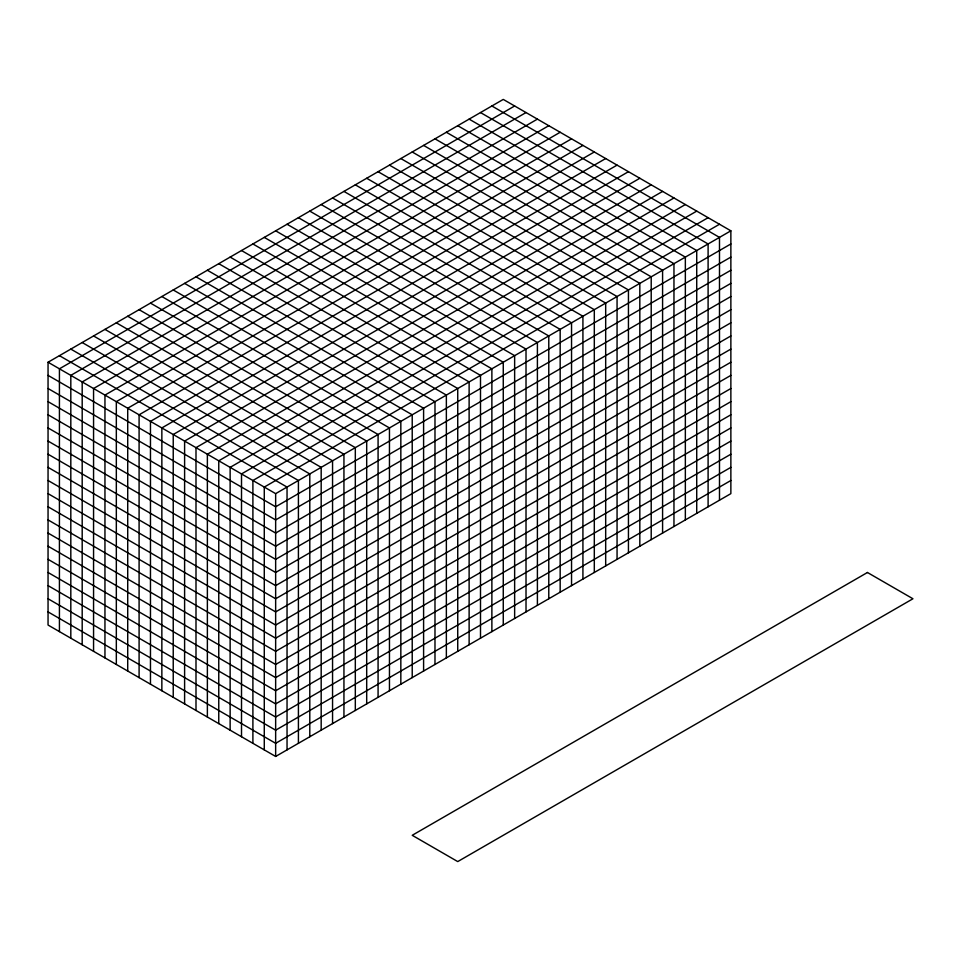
<?xml version="1.0" encoding="UTF-8"?>
<svg xmlns="http://www.w3.org/2000/svg" width="961" height="961" viewBox="0 0 961 961"><rect width="100%" height="100%" fill="white"/><g stroke="black" fill="none" stroke-linecap="round" stroke-linejoin="round"><path stroke-width="1.44" d="M48.05 362.237L503.264 99.415L730.865 230.82L730.865 493.642L275.651 756.451L48.05 625.046L48.05 362.237L275.651 493.642L730.865 230.82M514.64 105.986L59.426 368.808L59.426 631.617M526.015 112.557L70.814 375.379L70.814 638.188M537.403 119.128L82.19 381.937L82.19 644.759M548.779 125.699L93.565 388.508L93.565 651.33M560.167 132.27L104.953 395.079L104.953 657.901M571.543 138.84L116.329 401.65L116.329 664.471M582.919 145.411L127.717 408.221L127.717 671.042M594.306 151.982L139.093 414.792L139.093 677.613M605.682 158.553L150.469 421.362L150.469 684.184M617.058 165.124L161.856 427.933L161.856 690.755M628.446 171.695L173.232 434.504L173.232 697.326M639.822 178.266L184.608 441.075L184.608 703.896M651.21 184.836L195.996 447.646L195.996 710.467M662.585 191.407L207.372 454.217L207.372 717.038M673.961 197.978L218.76 460.787L218.76 723.609M685.349 204.549L230.135 467.358L230.135 730.18M696.725 211.12L241.511 473.929L241.511 736.751M708.101 217.691L252.899 480.5L252.899 743.309M719.489 224.249L264.275 487.071L264.275 749.88M730.865 243.962L275.651 506.783L48.05 375.379M730.865 257.104L275.651 519.925L48.05 388.508M730.865 270.245L275.651 533.067L48.05 401.65M730.865 283.387L275.651 546.196L48.05 414.792M730.865 296.529L275.651 559.338L48.05 427.933M730.865 309.67L275.651 572.48L48.05 441.075M730.865 322.812L275.651 585.621L48.05 454.217M730.865 335.954L275.651 598.763L48.05 467.358M730.865 349.095L275.651 611.905L48.05 480.5M730.865 362.237L275.651 625.046L48.05 493.642M730.865 375.379L275.651 638.188L48.05 506.783M730.865 388.52L275.651 651.33L48.05 519.925M730.865 401.662L275.651 664.471L48.05 533.067M730.865 414.792L275.651 677.613L48.05 546.208M730.865 427.933L275.651 690.755L48.05 559.35M730.865 441.075L275.651 703.896L48.05 572.492M730.865 454.217L275.651 717.038L48.05 585.621M730.865 467.358L275.651 730.18L48.05 598.763M730.865 480.5L275.651 743.309L48.05 611.905M491.876 105.986L719.489 237.391L719.489 500.213M480.5 112.557L708.101 243.962L708.101 506.783M469.124 119.128L696.725 250.533L696.725 513.354M457.736 125.699L685.349 257.104L685.349 519.925M446.36 132.27L673.961 263.674L673.961 526.496M434.985 138.84L662.585 270.245L662.585 533.067M423.597 145.411L651.21 276.816L651.21 539.638M412.221 151.982L639.822 283.387L639.822 546.208M400.833 158.553L628.446 289.958L628.446 552.779M389.457 165.124L617.058 296.529L617.058 559.35M378.081 171.695L605.682 303.099L605.682 565.921M366.694 178.266L594.306 309.67L594.306 572.492M355.318 184.836L582.919 316.241L582.919 579.063M343.942 191.407L571.543 322.812L571.543 585.621M332.554 197.978L560.167 329.383L560.167 592.192M321.178 204.549L548.779 335.954L548.779 598.763M309.79 211.12L537.403 342.524L537.403 605.334M298.415 217.691L526.015 349.095L526.015 611.905M287.039 224.249L514.64 355.666L514.64 618.476M275.651 230.82L503.264 362.237L503.264 625.046M264.275 237.391L491.876 368.808L491.876 631.617M252.899 243.962L480.5 375.379L480.5 638.188M241.511 250.533L469.124 381.937L469.124 644.759M230.135 257.104L457.736 388.508L457.736 651.33M218.76 263.674L446.36 395.079L446.36 657.901M207.372 270.245L434.985 401.65L434.985 664.471M195.996 276.816L423.597 408.221L423.597 671.042M184.608 283.387L412.221 414.792L412.221 677.613M173.232 289.958L400.833 421.362L400.833 684.184M161.856 296.529L389.457 427.933L389.457 690.755M150.469 303.099L378.081 434.504L378.081 697.326M139.093 309.67L366.694 441.075L366.694 703.896M127.717 316.241L355.318 447.646L355.318 710.467M116.329 322.812L343.942 454.217L343.942 717.038M104.953 329.383L332.554 460.787L332.554 723.609M93.565 335.954L321.178 467.358L321.178 730.18M82.19 342.524L309.79 473.929L309.79 736.751M70.814 349.095L298.415 480.5L298.415 743.309M59.426 355.666L287.039 487.071L287.039 749.88M275.651 493.642L275.651 756.451M867.435 572.492L412.221 835.301L457.736 861.585L912.95 598.763L867.435 572.492"/></g></svg>
